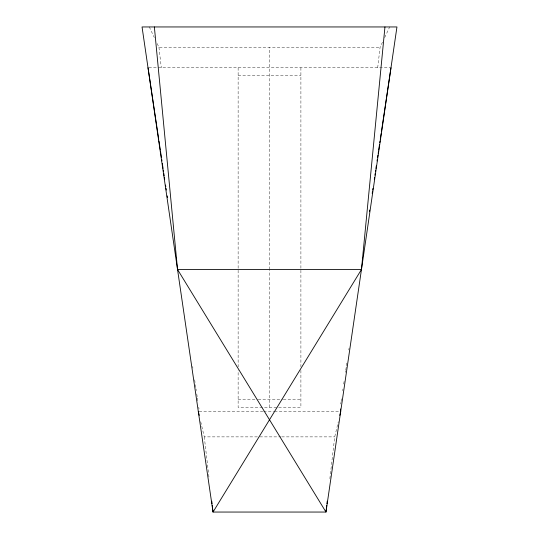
<?xml version="1.0" encoding="UTF-8"?>
<svg xmlns="http://www.w3.org/2000/svg" width="539" height="539" viewBox="0 0 539 539"><rect width="100%" height="100%" fill="white"/><g stroke="black" fill="none" stroke-linecap="round" stroke-linejoin="round"><path stroke-width="0.4" stroke-dasharray="2.69 2.02" d="M269.534 407.343L269.581 270.322M269.581 269.48L269.648 47.344M329.861 478.639L334.719 436.88L338.27 421.761M377.691 67.732L380.069 47.344L382.562 42.055M340.715 404.014L340.965 402.35M341.093 401.515L341.591 398.186M342.71 390.694L342.959 389.03M343.707 384.037L344.327 379.874M345.445 372.382L345.694 370.717M345.822 369.889L346.314 366.56M346.442 365.725L346.941 362.397M348.807 349.912L349.056 348.248M384.705 37.521L389.697 26.95M157.152 43.565L158.931 47.344L380.069 47.344M148.845 67.732L390.155 67.732M238.13 75.575L300.903 75.575M238.13 399.5L257.379 399.5M258.215 399.5L282.49 399.5M283.325 399.5L300.903 399.5M199.14 411.412L262.796 411.412M263.638 411.412L273.691 411.412M274.526 411.412L339.86 411.412M200.73 421.761L204.281 436.88L258.983 436.88M259.825 436.88L280.859 436.88M281.702 436.88L334.719 436.88M149.303 26.95L154.295 37.521M192.672 366.473L192.922 368.137M194.66 379.793L195.28 383.95M195.408 384.785L195.906 388.114M196.028 388.942L196.277 390.607M196.775 393.935L197.274 397.263M197.395 398.099L198.022 402.256M198.763 407.248L199.012 408.912M158.931 47.344L161.309 67.732M204.281 436.88L209.139 478.639M300.903 67.732L300.903 366.688M300.903 370.354L300.903 407.343L238.13 407.343L238.13 370.293M238.13 67.732L238.13 366.924"/><path stroke-width="0.81" d="M212.251 505.366L213.026 512.05L142.047 26.95L396.953 26.95L325.974 512.05L213.026 512.05L361.46 269.5L384.954 26.95M326.749 505.366L325.974 512.05L177.54 269.5L154.363 26.95M326.944 503.695L327.234 501.189M369.458 211.733L369.707 210.069M372.2 193.42L372.442 191.756M372.692 190.092L372.941 188.428M374.309 179.271L374.558 177.607M374.935 175.108L375.184 173.443M375.434 171.779L375.683 170.115M375.932 168.451L376.303 165.958M377.051 160.959L377.3 159.295M377.549 157.631L377.92 155.131M378.169 153.467L378.418 151.803M378.668 150.138L379.537 144.311M379.786 142.646L380.035 140.982M380.285 139.318L381.154 133.49M381.403 131.826L390.984 67.732M339.765 415.394L340.695 411.412L340.412 408.973M177.54 269.5L361.46 269.5M198.305 411.412L199.235 415.394M148.016 67.732L158.715 139.298M158.965 140.962L160.332 150.118M160.582 151.782L161.451 157.604M161.7 159.268L161.949 160.932M162.32 163.432L163.068 168.424M163.317 170.088L163.566 171.752M163.816 173.417L164.186 175.916M164.435 177.58L164.685 179.244M165.554 185.066L165.803 186.73M166.052 188.394L166.302 190.058M167.171 195.886L167.42 197.55M211.766 501.189L212.056 503.695"/></g></svg>
